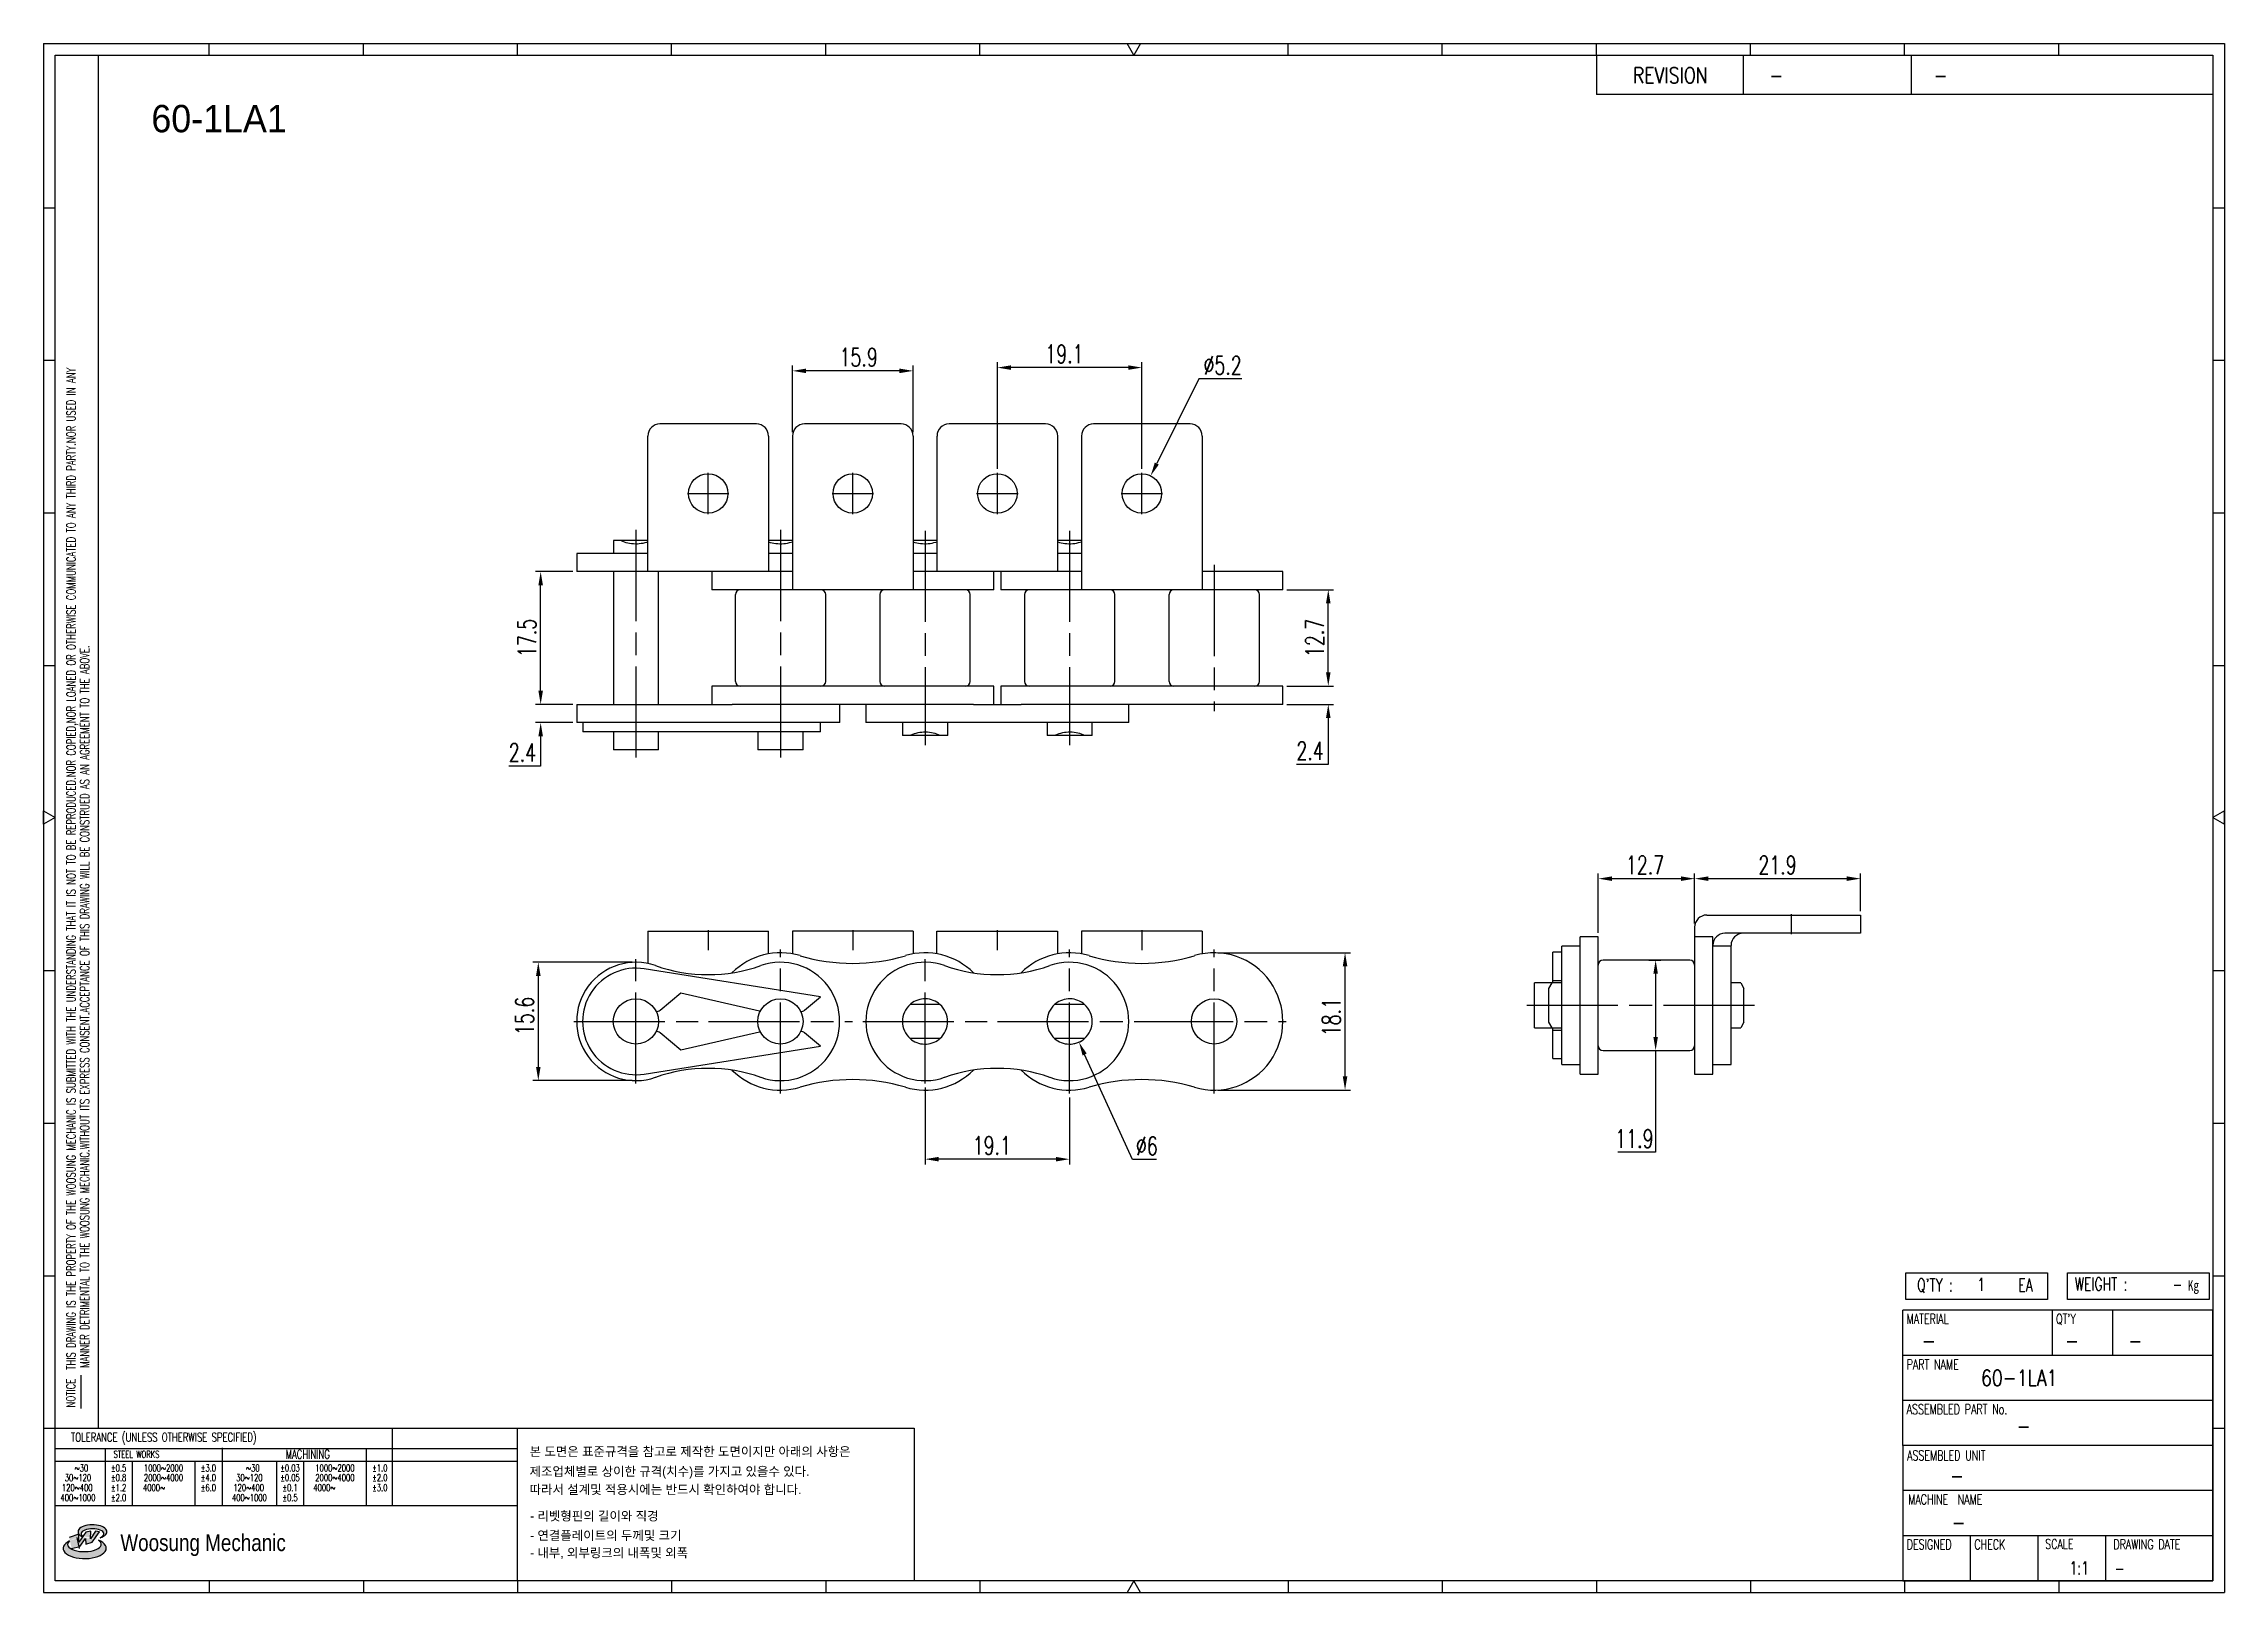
# Model space of a CAD drawing. Header units: millimetres. Extents: x 849 to 1136, y 59 to 263.
import ezdxf
from ezdxf.enums import TextEntityAlignment as Align

# ---------------------------------------------------------------- set-up
doc = ezdxf.new("R2010")
doc.units = ezdxf.units.MM
doc.linetypes.add('AM_ISO08W050', pattern=[18, 12, -1.5, 3, -1.5])
doc.layers.get('Defpoints').update_dxf_attribs({"color": 80})
doc.layers.add('CL1', color=140, linetype='AM_ISO08W050', lineweight=25)
for name, color, linetype in [('S-DIM', 7, 'Continuous'), ('TITLE', 7, 'Continuous'), ('도면레이아웃', 7, 'Continuous')]:
    doc.layers.add(name, color=color, linetype=linetype)
doc.styles.add('HAN', font='ROMANS.shx', dxfattribs={"width": 0.7, "bigfont": 'whgtxt.shx'})
doc.styles.add('HKD_ST2', font='romans.shx', dxfattribs={"width": 0.7, "height": 4, "bigfont": '@extfont2.shx'})
doc.styles.add('HSG', font='SIMPLEX.shx', dxfattribs={"width": 0.7, "bigfont": 'HSG.shx'})
doc.styles.add('MtXpl_', font='Gulim.ttf')
doc.styles.add('SLDTEXTSTYLE4', font='arial.ttf', dxfattribs={"width": 0.8})
doc.dimstyles.new('AP1', dxfattribs={"dimtxt": 2.4, "dimasz": 1.8, "dimexe": 0.7, "dimexo": 0.5, "dimgap": 0.6, "dimtad": 1, "dimtoh": 1, "dimdec": 1, "dimrnd": 0.01, "dimzin": 9, "dimdsep": 46, "dimtxsty": 'HSG', "dimcen": 0, "dimclrd": 251, "dimclre": 251, "dimclrt": 60, "dimazin": 2, "dimtp": 1, "dimtm": 1, "dimtfac": 0.5, "dimtdec": 1, "dimtofl": 0, "dimtmove": 0, "dimatfit": 3, "dimfxl": 0, "dimtvp": 1, "dimtolj": 2, "dimlwd": -1, "dimlwe": -1, "dimarcsym": 0})

# ---------------------------------------------------------------- blocks, each defined once
blk = doc.blocks.new('MAST')
at = {"layer": '도면레이아웃'}
h = blk.add_hatch(color=10, dxfattribs=at)
h.paths.add_polyline_path([(1.544, 35.177), (1.554, 34.966), (1.779, 35.034), (2.054, 35.422), (1.908, 35.446), (1.728, 35.167), (1.741, 35.439), (1.547, 35.405), (1.292, 35.041), (1.295, 35.33), (0.943, 35.208), (1.03, 34.8), (1.336, 34.885)])
edge = h.paths.add_edge_path()
edge.add_ellipse((1.795, 35.421), major_axis=(-0.53, 0), ratio=0.487785, start_angle=122.36065, end_angle=403.39574)
edge.add_line((1.411, 35.244), (1.419, 35.261))
edge.add_ellipse((1.798, 35.344), major_axis=(-0.423, 0), ratio=0.444396, start_angle=131.58977, end_angle=386.19408, ccw=False)
edge = h.paths.add_edge_path()
edge.add_ellipse((1.512, 34.815), major_axis=(-0.793, 0), ratio=0.480113, start_angle=314.67633, end_angle=590.85213)
edge.add_ellipse((1.501, 34.958), major_axis=(-0.62, 0), ratio=0.43311, start_angle=331.7024, end_angle=574.42495, ccw=False)
at = {"color": 140}
for p, q in [((0, 90.118), (80.15, 90.118)), ((0, 90.118), (0, 33.191)), ((80.15, 90.118), (80.15, 33.191)), ((57.068, 89.693), (57.068, 88.246)), ((62.47, 89.693), (62.47, 88.246)), ((68.635, 89.693), (68.635, 88.246)), ((79.725, 88.246), (57.068, 88.246)), ((68.449, 43.961), (68.449, 44.936)), ((68.449, 44.936), (73.654, 44.936)), ((73.654, 44.936), (73.654, 43.961)), ((74.39, 43.961), (74.39, 44.936)), ((74.39, 44.936), (79.595, 44.936)), ((79.595, 44.936), (79.595, 43.961)), ((68.336, 38.59), (68.336, 43.563)), ((79.725, 43.563), (68.336, 43.563)), ((73.654, 43.961), (68.449, 43.961)), ((73.827, 43.563), (73.827, 41.905)), ((79.595, 43.961), (74.39, 43.961)), ((76.037, 43.563), (76.037, 41.905)), ((79.725, 38.59), (79.725, 43.563)), ((79.725, 41.905), (68.336, 41.905)), ((79.725, 40.248), (68.336, 40.248)), ((68.336, 38.59), (68.336, 33.616)), ((79.725, 38.59), (68.336, 38.59)), ((79.725, 33.616), (79.725, 38.59)), ((79.725, 36.932), (68.336, 36.932)), ((79.725, 35.274), (68.336, 35.274)), ((70.822, 33.616), (70.822, 35.274)), ((73.309, 33.616), (73.309, 35.274)), ((75.796, 33.616), (75.796, 35.274)), ((0, 33.191), (80.15, 33.191)), ((68.336, 33.616), (79.725, 33.616))]:
    blk.add_line(p, q, dxfattribs=at)
for p, q in [((6.089, 89.693), (6.089, 90.118)), ((11.753, 89.693), (11.753, 90.118)), ((17.418, 89.693), (17.418, 90.118)), ((23.082, 89.693), (23.082, 90.118)), ((28.746, 89.693), (28.746, 90.118)), ((34.411, 89.693), (34.411, 90.118)), ((45.739, 89.693), (45.739, 90.118)), ((51.404, 89.693), (51.404, 90.118)), ((57.068, 89.693), (57.068, 90.118)), ((62.732, 89.693), (62.732, 90.118)), ((68.397, 89.693), (68.397, 90.118)), ((74.061, 89.693), (74.061, 90.118)), ((0, 84.085), (0.425, 84.085)), ((79.725, 84.085), (80.15, 84.085)), ((0, 78.478), (0.425, 78.478)), ((79.725, 78.478), (80.15, 78.478)), ((0, 72.87), (0.425, 72.87)), ((79.725, 72.87), (80.15, 72.87)), ((0, 67.262), (0.425, 67.262)), ((79.725, 67.262), (80.15, 67.262)), ((0, 56.047), (0.425, 56.047)), ((79.725, 56.047), (80.15, 56.047)), ((0, 50.439), (0.425, 50.439)), ((79.725, 50.439), (80.15, 50.439)), ((0, 44.832), (0.425, 44.832)), ((79.725, 44.832), (80.15, 44.832)), ((1.377, 39.947), (1.377, 41.174)), ((0, 39.224), (0.425, 39.224)), ((79.725, 39.224), (80.15, 39.224)), ((6.089, 33.616), (6.089, 33.191)), ((11.753, 33.616), (11.753, 33.191)), ((17.418, 33.616), (17.418, 33.191)), ((23.082, 33.616), (23.082, 33.191)), ((28.746, 33.616), (28.746, 33.191)), ((34.411, 33.616), (34.411, 33.191)), ((45.739, 33.616), (45.739, 33.191)), ((51.404, 33.616), (51.404, 33.191)), ((57.068, 33.616), (57.068, 33.191)), ((62.732, 33.616), (62.732, 33.191)), ((68.397, 33.616), (68.397, 33.191)), ((74.061, 33.616), (74.061, 33.191))]:
    blk.add_line(p, q)
at = {"color": 2}
for p, q in [((2.017, 39.224), (2.017, 89.693)), ((0.425, 39.224), (17.418, 39.224)), ((0.425, 38.487), (17.418, 38.487)), ((2.257, 38.487), (2.257, 36.382)), ((6.557, 38.5), (6.557, 36.382)), ((11.857, 38.487), (11.857, 36.382)), ((12.816, 39.224), (12.816, 36.382)), ((17.418, 33.616), (17.418, 39.224)), ((0.425, 38.012), (17.418, 38.012)), ((3.257, 38.012), (3.257, 36.382)), ((5.557, 38.012), (5.557, 36.382)), ((8.557, 38.012), (8.557, 36.382)), ((9.557, 38.026), (9.557, 36.382)), ((0.425, 36.382), (17.418, 36.382))]:
    blk.add_line(p, q, dxfattribs=at)
for points in [[(40.075, 89.693), (39.83, 90.118), (40.32, 90.118)], [(0.425, 61.679), (0, 61.433), (0, 61.924)], [(79.725, 61.679), (80.15, 61.433), (80.15, 61.924)], [(40.075, 33.616), (39.83, 33.191), (40.32, 33.191)]]:
    blk.add_lwpolyline(points, close=True)
at = {"color": 140}
blk.add_lwpolyline([(0.425, 89.693), (79.725, 89.693), (79.725, 33.616), (0.425, 33.616)], close=True, dxfattribs=at)
at = {"layer": '도면레이아웃'}
for p, q in [((1.295, 35.33), (0.943, 35.208)), ((1.547, 35.405), (1.292, 35.041)), ((1.292, 35.041), (1.295, 35.33)), ((1.741, 35.439), (1.547, 35.405)), ((1.908, 35.446), (1.728, 35.167)), ((1.728, 35.167), (1.741, 35.439)), ((1.779, 35.034), (2.054, 35.422)), ((2.054, 35.422), (1.908, 35.446)), ((1.03, 34.8), (1.336, 34.885)), ((1.224, 35.208), (1.311, 34.8)), ((1.224, 35.208), (1.224, 35.208)), ((1.336, 34.885), (1.544, 35.177)), ((1.419, 35.261), (1.411, 35.244)), ((1.544, 35.177), (1.554, 34.966)), ((1.554, 34.966), (1.779, 35.034))]:
    blk.add_line(p, q, dxfattribs=at)
for centre, major_axis, ratio, start_param, end_param in [((1.795, 35.421), (-0.53, 0), 0.487785, 2.135596, 7.040584), ((1.798, 35.344), (-0.423, 0), 0.444396, 2.296675, 6.740358), ((1.512, 34.815), (-0.793, 0), 0.480113, 5.492138, 10.312315), ((1.501, 34.958), (-0.62, 0), 0.43311, 5.789299, 10.025607)]:
    blk.add_ellipse(centre, major_axis=major_axis, ratio=ratio, start_param=start_param, end_param=end_param, dxfattribs=at)
for s, height, style, width, p in [('REVISION', 0.5806, 'HAN', 0.8, (58.415, 88.664)), ('-', 0.581, 'HAN', 0.8, (63.426, 88.664)), ('-', 0.581, 'HAN', 0.8, (69.468, 88.664)), ("Q'TY : ", 0.4746, 'HKD_ST2', 0.7, (68.857, 44.253)), ('1', 0.475, 'HKD_ST2', 0.7, (71.071, 44.275)), ('EA', 0.4746, 'HKD_ST2', 0.7, (72.578, 44.253)), ('WEIGHT : ', 0.4746, 'HKD_ST2', 0.7, (74.65, 44.286)), ('-', 0.581, 'HAN', 0.8, (69.029, 42.157)), ('-', 0.581, 'HAN', 0.8, (74.289, 42.157)), ('-', 0.581, 'HAN', 0.8, (76.623, 42.157)), ('-', 0.581, 'HAN', 0.8, (72.515, 39.013)), ('-', 0.581, 'HAN', 0.8, (70.067, 37.189)), ('-', 0.581, 'HAN', 0.8, (70.126, 35.48)), ('1:1', 0.4746, 'HKD_ST2', 0.7, (74.458, 33.848)), ('-', 0.475, 'HKD_ST2', 0.7, (76.112, 33.837))]:
    blk.add_text(s, height=height, dxfattribs=dict(style=style, width=width)).set_placement(p)
at = {"color": 6, "style": 'HKD_ST2', "width": 0.7}
for s, p in [(' THIS DRAWING IS THE PROPERTY OF THE WOOSUNG MECHANIC IS SUBMITTED WITH THE UNDERSTANDING THAT IT IS NOT TO BE REPRODUCED.NOR COPIED,NOR LOANED OR OTHERWISE COMMUNICATED TO ANY THIRD PARTY.NOR USED IN ANY', (1.173, 41.217)), ('MANNER DETRIMENTAL TO THE WOOSUNG MECHANIC.WITHOUT ITS EXPRESS CONSENT.ACCEPTANCE OF THIS DRAWING WILL BE CONSTRUED AS AN AGREEMENT TO THE ABOVE.', (1.672, 41.447))]:
    blk.add_text(s, height=0.326266, rotation=90, dxfattribs=at).set_placement(p)
at = {"style": 'HKD_ST2', "width": 0.7}
blk.add_text('-', height=0.475, dxfattribs=at).set_placement((78.613, 44.286), align=Align.RIGHT)
at = {"color": 254, "style": 'HKD_ST2', "width": 0.7}
for s, height, p in [('MATERIAL', 0.3651, (68.474, 43.425)), ("QT'Y", 0.3651, (73.965, 43.425)), ('PART NAME', 0.3651, (68.474, 41.756)), ('ASSEMBLED PART No.', 0.36511, (68.474, 40.109)), ('ASSEMBLED UNIT', 0.36511, (68.49, 38.408)), ('MACHINE  NAME', 0.36511, (68.532, 36.794)), ('DESIGNED', 0.3651, (68.474, 35.136)), ('CHECK', 0.3651, (70.961, 35.136)), ('SCALE', 0.3651, (73.566, 35.153)), ('DRAWING DATE', 0.36511, (76.071, 35.141))]:
    blk.add_text(s, height=height, dxfattribs=at).set_placement(p, align=Align.TOP_LEFT)
at = {"style": 'HKD_ST2', "width": 0.7}
blk.add_text('NOTICE', height=0.3263, rotation=90, dxfattribs=at).set_placement((1.163, 39.988))
blk.add_text('TOLERANCE (UNLESS OTHERWISE SPECIFIED)', height=0.32627, dxfattribs=at).set_placement((4.417, 38.896), align=Align.MIDDLE_CENTER)
at = {"color": 4, "style": 'HKD_ST2', "width": 0.7}
for s, height, p in [('%%12630', 0.261, (1.389, 37.762)), ('1000%%1262000', 0.26101, (4.407, 37.762)), ('%%12630', 0.261, (7.689, 37.762)), ('1000%%1262000', 0.26101, (10.707, 37.762)), ('120%%126400', 0.26101, (1.237, 37.045)), ('30%%126120', 0.261, (1.263, 37.411)), ('4000%%126', 0.261, (4.061, 37.045)), ('2000%%1264000', 0.26101, (4.407, 37.411)), ('120%%126400', 0.26101, (7.537, 37.045)), ('30%%126120', 0.261, (7.563, 37.411)), ('4000%%126', 0.261, (10.321, 37.045)), ('2000%%1264000', 0.26101, (10.707, 37.411)), ('400%%1261000', 0.26101, (1.263, 36.67)), ('400%%1261000', 0.26101, (7.563, 36.67))]:
    blk.add_text(s, height=height, dxfattribs=at).set_placement(p, align=Align.MIDDLE_CENTER)
for s, height, p in [('%%P0.5', 0.261, (2.757, 37.762)), ('STEEL WORKS', 0.26101, (3.416, 38.268)), ('%%P3.0', 0.261, (6.057, 37.762)), ('%%P0.03', 0.261, (9.057, 37.762)), ('MACHINING', 0.3263, (9.707, 38.27)), ('%%P1.0', 0.261, (12.357, 37.762)), ('%%P0.8', 0.261, (2.757, 37.411)), ('%%P1.2', 0.261, (2.757, 37.045)), ('%%P4.0', 0.261, (6.057, 37.411)), ('%%P6.0', 0.261, (6.057, 37.045)), ('%%P0.05', 0.261, (9.057, 37.411)), ('%%P0.1', 0.261, (9.057, 37.045)), ('%%P2.0', 0.261, (12.357, 37.411)), ('%%P3.0', 0.261, (12.357, 37.045)), ('%%P2.0', 0.261, (2.757, 36.67)), ('%%P0.5', 0.261, (9.057, 36.67))]:
    blk.add_text(s, height=height, dxfattribs=at).set_placement(p, align=Align.MIDDLE)
at = {"color": 1, "style": 'SLDTEXTSTYLE4', "width": 0.8}
blk.add_text('Woosung Mechanic', height=0.61957, dxfattribs=at).set_placement((2.822, 34.711))
at = {"layer": 'TITLE', "width": 0.8}
blk.add_text('Kg', height=0.3789, dxfattribs=at).set_placement((78.807, 44.286))
blk = doc.blocks.new('*D2')
at = {"layer": 'Defpoints', "color": 0, "transparency": 16777216}
for p in [(1012.06, 178.19), (1018.04, 178.19), (1012.06, 175.79)]:
    blk.add_point(p, dxfattribs=at)
at = {"layer": 'S-DIM', "color": 251, "linetype": 'ByBlock', "transparency": 16777216}
for p, q in [((1018.04, 179.99), (1018.04, 181.79)), ((1012.56, 178.19), (1018.74, 178.19)), ((1012.56, 175.79), (1018.74, 175.79)), ((1018.04, 173.99), (1018.04, 167.87)), ((1018.04, 167.87), (1013.84, 167.87))]:
    blk.add_line(p, q, dxfattribs=at)
at = {"layer": 'S-DIM', "color": 251, "transparency": 16777216}
for points in [[(1017.74, 179.99), (1018.34, 179.99), (1018.04, 178.19)], [(1017.74, 173.99), (1018.34, 173.99), (1018.04, 175.79)]]:
    blk.add_solid(points, dxfattribs=at)
at = {"layer": 'S-DIM', "color": 60, "transparency": 16777216, "insert": (1015.64, 169.67), "char_height": 2.4, "attachment_point": 5, "style": 'HSG'}
blk.add_mtext('\\A2;2.4', dxfattribs=at)
blk = doc.blocks.new('*D3')
at = {"layer": 'Defpoints', "color": 0, "transparency": 16777216}
for p in [(1012.06, 190.89), (1018.04, 190.89), (1012.06, 178.19)]:
    blk.add_point(p, dxfattribs=at)
at = {"layer": 'S-DIM', "color": 251, "linetype": 'ByBlock', "transparency": 16777216}
for p, q in [((1012.56, 190.89), (1018.74, 190.89)), ((1018.04, 179.99), (1018.04, 189.09)), ((1012.56, 178.19), (1018.74, 178.19))]:
    blk.add_line(p, q, dxfattribs=at)
at = {"layer": 'S-DIM', "color": 251, "transparency": 16777216}
for points in [[(1017.74, 189.09), (1018.34, 189.09), (1018.04, 190.89)], [(1017.74, 179.99), (1018.34, 179.99), (1018.04, 178.19)]]:
    blk.add_solid(points, dxfattribs=at)
at = {"layer": 'S-DIM', "color": 60, "transparency": 16777216, "insert": (1016.24, 184.54), "char_height": 2.4, "attachment_point": 5, "rotation": 90, "style": 'HSG'}
blk.add_mtext('\\A2;12.7', dxfattribs=at)
blk = doc.blocks.new('*D4')
at = {"layer": 'Defpoints', "color": 0, "transparency": 16777216}
for p in [(974.43, 220.17), (974.43, 206.32), (993.48, 206.32)]:
    blk.add_point(p, dxfattribs=at)
at = {"layer": 'S-DIM', "color": 251, "linetype": 'ByBlock', "transparency": 16777216}
for p, q in [((974.43, 206.82), (974.43, 220.87)), ((991.68, 220.17), (976.23, 220.17)), ((993.48, 206.82), (993.48, 220.87))]:
    blk.add_line(p, q, dxfattribs=at)
at = {"layer": 'S-DIM', "color": 251, "transparency": 16777216}
for points in [[(976.23, 220.47), (976.23, 219.87), (974.43, 220.17)], [(991.68, 220.47), (991.68, 219.87), (993.48, 220.17)]]:
    blk.add_solid(points, dxfattribs=at)
at = {"layer": 'S-DIM', "color": 60, "transparency": 16777216, "insert": (983.27, 221.97), "char_height": 2.4, "attachment_point": 5, "style": 'HSG'}
blk.add_mtext('\\A2;19.1', dxfattribs=at)
blk = doc.blocks.new('*D5')
at = {"layer": 'Defpoints', "color": 0, "transparency": 16777216}
for p in [(947.43, 219.74), (947.43, 211.15), (963.33, 211.15)]:
    blk.add_point(p, dxfattribs=at)
at = {"layer": 'S-DIM', "color": 251, "linetype": 'ByBlock', "transparency": 16777216}
for p, q in [((947.43, 211.65), (947.43, 220.44)), ((961.53, 219.74), (949.23, 219.74)), ((963.33, 211.65), (963.33, 220.44))]:
    blk.add_line(p, q, dxfattribs=at)
at = {"layer": 'S-DIM', "color": 251, "transparency": 16777216}
for points in [[(949.23, 220.04), (949.23, 219.44), (947.43, 219.74)], [(961.53, 220.04), (961.53, 219.44), (963.33, 219.74)]]:
    blk.add_solid(points, dxfattribs=at)
at = {"layer": 'S-DIM', "color": 60, "transparency": 16777216, "insert": (956.15, 221.54), "char_height": 2.4, "attachment_point": 5, "style": 'HSG'}
blk.add_mtext('\\A2;15.9', dxfattribs=at)
blk = doc.blocks.new('*D6')
at = {"layer": 'Defpoints', "color": 0, "transparency": 16777216}
for p in [(914.25, 175.79), (919.01, 175.79), (919.01, 173.39)]:
    blk.add_point(p, dxfattribs=at)
at = {"layer": 'S-DIM', "color": 251, "linetype": 'ByBlock', "transparency": 16777216}
for p, q in [((914.25, 177.59), (914.25, 179.39)), ((918.51, 175.79), (913.55, 175.79)), ((918.51, 173.39), (913.55, 173.39)), ((914.25, 171.59), (914.25, 167.65)), ((914.25, 167.65), (910.05, 167.65))]:
    blk.add_line(p, q, dxfattribs=at)
at = {"layer": 'S-DIM', "color": 251, "transparency": 16777216}
for points in [[(913.95, 177.59), (914.55, 177.59), (914.25, 175.79)], [(913.95, 171.59), (914.55, 171.59), (914.25, 173.39)]]:
    blk.add_solid(points, dxfattribs=at)
at = {"layer": 'S-DIM', "color": 60, "transparency": 16777216, "insert": (911.85, 169.45), "char_height": 2.4, "attachment_point": 5, "style": 'HSG'}
blk.add_mtext('\\A2;2.4', dxfattribs=at)
blk = doc.blocks.new('*D7')
at = {"layer": 'Defpoints', "color": 0, "transparency": 16777216}
for p in [(914.25, 193.29), (919.01, 193.29), (919.01, 175.79)]:
    blk.add_point(p, dxfattribs=at)
at = {"layer": 'S-DIM', "color": 251, "linetype": 'ByBlock', "transparency": 16777216}
for p, q in [((918.51, 193.29), (913.55, 193.29)), ((914.25, 177.59), (914.25, 191.49)), ((918.51, 175.79), (913.55, 175.79))]:
    blk.add_line(p, q, dxfattribs=at)
at = {"layer": 'S-DIM', "color": 251, "transparency": 16777216}
for points in [[(913.95, 191.49), (914.55, 191.49), (914.25, 193.29)], [(913.95, 177.59), (914.55, 177.59), (914.25, 175.79)]]:
    blk.add_solid(points, dxfattribs=at)
at = {"layer": 'S-DIM', "color": 60, "transparency": 16777216, "insert": (912.45, 184.54), "char_height": 2.4, "attachment_point": 5, "rotation": 90, "style": 'HSG'}
blk.add_mtext('\\A2;17.5', dxfattribs=at)
blk = doc.blocks.new('*D8')
at = {"layer": 'Defpoints', "color": 0, "transparency": 16777216}
for p in [(1003, 143.05), (1020.25, 143.05), (1003, 124.95)]:
    blk.add_point(p, dxfattribs=at)
at = {"layer": 'S-DIM', "color": 251, "linetype": 'ByBlock', "transparency": 16777216}
for p, q in [((1003.5, 143.05), (1020.95, 143.05)), ((1020.25, 126.75), (1020.25, 141.25)), ((1003.5, 124.95), (1020.95, 124.95))]:
    blk.add_line(p, q, dxfattribs=at)
at = {"layer": 'S-DIM', "color": 251, "transparency": 16777216}
for points in [[(1019.95, 141.25), (1020.55, 141.25), (1020.25, 143.05)], [(1019.95, 126.75), (1020.55, 126.75), (1020.25, 124.95)]]:
    blk.add_solid(points, dxfattribs=at)
at = {"layer": 'S-DIM', "color": 60, "transparency": 16777216, "insert": (1018.45, 134.57), "char_height": 2.4, "attachment_point": 5, "rotation": 90, "style": 'HSG'}
blk.add_mtext('\\A2;18.1', dxfattribs=at)
blk = doc.blocks.new('*D9')
at = {"layer": 'Defpoints', "color": 0, "transparency": 16777216}
for p in [(964.9, 125.81), (983.95, 124.49), (964.9, 115.85)]:
    blk.add_point(p, dxfattribs=at)
at = {"layer": 'S-DIM', "color": 251, "linetype": 'ByBlock', "transparency": 16777216}
for p, q in [((964.9, 125.31), (964.9, 115.15)), ((983.95, 123.99), (983.95, 115.15)), ((982.15, 115.85), (966.7, 115.85))]:
    blk.add_line(p, q, dxfattribs=at)
at = {"layer": 'S-DIM', "color": 251, "transparency": 16777216}
for points in [[(966.7, 116.15), (966.7, 115.55), (964.9, 115.85)], [(982.15, 116.15), (982.15, 115.55), (983.95, 115.85)]]:
    blk.add_solid(points, dxfattribs=at)
at = {"layer": 'S-DIM', "color": 60, "transparency": 16777216, "insert": (973.7, 117.65), "char_height": 2.4, "attachment_point": 5, "style": 'HSG'}
blk.add_mtext('\\A2;19.1', dxfattribs=at)
blk = doc.blocks.new('*D10')
at = {"layer": 'Defpoints', "color": 0, "transparency": 16777216}
for p in [(982.71, 136.71), (985.19, 131.28)]:
    blk.add_point(p, dxfattribs=at)
at = {"layer": 'S-DIM', "color": 251, "linetype": 'ByBlock', "transparency": 16777216}
for p, q in [((992.25, 115.79), (985.93, 129.65)), ((995.41, 115.79), (992.25, 115.79))]:
    blk.add_line(p, q, dxfattribs=at)
blk.add_arc((983.95, 134), 2.98, 281.0489, 301.7962, dxfattribs=at)
at = {"layer": 'S-DIM', "color": 251, "transparency": 16777216}
blk.add_solid([(986.2, 129.77), (985.66, 129.52), (985.19, 131.28)], dxfattribs=at)
at = {"layer": 'S-DIM', "color": 60, "transparency": 16777216, "insert": (994.13, 117.59), "char_height": 2.4, "attachment_point": 5, "style": 'HSG'}
blk.add_mtext('\\A2;∅6', dxfattribs=at)
blk = doc.blocks.new('*D11')
at = {"layer": 'Defpoints', "color": 0, "transparency": 16777216}
for p in [(926.8, 141.8), (913.94, 126.2), (926.8, 126.2)]:
    blk.add_point(p, dxfattribs=at)
at = {"layer": 'S-DIM', "color": 251, "linetype": 'ByBlock', "transparency": 16777216}
for p, q in [((926.3, 141.8), (913.24, 141.8)), ((913.94, 140), (913.94, 128)), ((926.3, 126.2), (913.24, 126.2))]:
    blk.add_line(p, q, dxfattribs=at)
at = {"layer": 'S-DIM', "color": 251, "transparency": 16777216}
for points in [[(913.64, 140), (914.24, 140), (913.94, 141.8)], [(913.64, 128), (914.24, 128), (913.94, 126.2)]]:
    blk.add_solid(points, dxfattribs=at)
at = {"layer": 'S-DIM', "color": 60, "transparency": 16777216, "insert": (912.14, 134.73), "char_height": 2.4, "attachment_point": 5, "rotation": 90, "style": 'HSG'}
blk.add_mtext('\\A2;15.6', dxfattribs=at)
blk = doc.blocks.new('*D12')
at = {"layer": 'Defpoints', "color": 0, "transparency": 16777216}
for p in [(994.64, 205.92), (992.32, 201.26)]:
    blk.add_point(p, dxfattribs=at)
at = {"layer": 'S-DIM', "color": 251, "linetype": 'ByBlock', "transparency": 16777216}
for p, q in [((1000.99, 218.67), (995.44, 207.53)), ((1006.63, 218.67), (1000.99, 218.67))]:
    blk.add_line(p, q, dxfattribs=at)
at = {"layer": 'S-DIM', "color": 251, "transparency": 16777216}
blk.add_solid([(995.18, 207.66), (995.71, 207.39), (994.64, 205.92)], dxfattribs=at)
at = {"layer": 'S-DIM', "color": 60, "transparency": 16777216, "insert": (1004.11, 220.47), "char_height": 2.4, "attachment_point": 5, "style": 'HSG'}
blk.add_mtext('\\A2;∅5.2', dxfattribs=at)
blk = doc.blocks.new('*D13')
at = {"layer": 'Defpoints', "color": 0, "transparency": 16777216}
for p in [(1066.32, 152.82), (1053.62, 145.17), (1066.32, 146.43)]:
    blk.add_point(p, dxfattribs=at)
at = {"layer": 'S-DIM', "color": 251, "linetype": 'ByBlock', "transparency": 16777216}
for p, q in [((1053.62, 145.67), (1053.62, 153.52)), ((1055.42, 152.82), (1064.52, 152.82)), ((1066.32, 146.93), (1066.32, 153.52))]:
    blk.add_line(p, q, dxfattribs=at)
at = {"layer": 'S-DIM', "color": 251, "transparency": 16777216}
for points in [[(1055.42, 153.12), (1055.42, 152.52), (1053.62, 152.82)], [(1064.52, 153.12), (1064.52, 152.52), (1066.32, 152.82)]]:
    blk.add_solid(points, dxfattribs=at)
at = {"layer": 'S-DIM', "color": 60, "transparency": 16777216, "insert": (1059.78, 154.62), "char_height": 2.4, "attachment_point": 5, "style": 'HSG'}
blk.add_mtext('\\A2;12.7', dxfattribs=at)
blk = doc.blocks.new('*D14')
at = {"layer": 'Defpoints', "color": 0, "transparency": 16777216}
for p in [(1088.17, 152.82), (1088.17, 148.02), (1066.32, 146.43)]:
    blk.add_point(p, dxfattribs=at)
at = {"layer": 'S-DIM', "color": 251, "linetype": 'ByBlock', "transparency": 16777216}
for p, q in [((1066.32, 146.93), (1066.32, 153.52)), ((1068.12, 152.82), (1086.37, 152.82)), ((1088.17, 148.52), (1088.17, 153.52))]:
    blk.add_line(p, q, dxfattribs=at)
at = {"layer": 'S-DIM', "color": 251, "transparency": 16777216}
for points in [[(1068.12, 153.12), (1068.12, 152.52), (1066.32, 152.82)], [(1086.37, 153.12), (1086.37, 152.52), (1088.17, 152.82)]]:
    blk.add_solid(points, dxfattribs=at)
at = {"layer": 'S-DIM', "color": 60, "transparency": 16777216, "insert": (1077.24, 154.62), "char_height": 2.4, "attachment_point": 5, "style": 'HSG'}
blk.add_mtext('\\A2;21.9', dxfattribs=at)
blk = doc.blocks.new('*D15')
at = {"layer": 'Defpoints', "color": 0, "transparency": 16777216}
for p in [(1059.78, 142.08), (1059.78, 130.17), (1061.18, 130.17)]:
    blk.add_point(p, dxfattribs=at)
at = {"layer": 'S-DIM', "color": 251, "linetype": 'ByBlock', "transparency": 16777216}
for p, q in [((1060.28, 142.08), (1061.88, 142.08)), ((1061.18, 140.28), (1061.18, 131.97)), ((1060.28, 130.17), (1061.88, 130.17)), ((1061.18, 130.17), (1061.18, 116.76)), ((1061.18, 116.76), (1056.18, 116.76))]:
    blk.add_line(p, q, dxfattribs=at)
at = {"layer": 'S-DIM', "color": 251, "transparency": 16777216}
for points in [[(1060.88, 140.28), (1061.48, 140.28), (1061.18, 142.08)], [(1060.88, 131.97), (1061.48, 131.97), (1061.18, 130.17)]]:
    blk.add_solid(points, dxfattribs=at)
at = {"layer": 'S-DIM', "color": 60, "transparency": 16777216, "insert": (1058.38, 118.56), "char_height": 2.4, "attachment_point": 5, "style": 'HSG'}
blk.add_mtext('\\A2;11.9', dxfattribs=at)

msp = doc.modelspace()

# ---------------------------------------------------------------- linework, layer by layer
for p, q in [((942.69, 212.74), (929.97, 212.74)), ((961.74, 212.74), (949.02, 212.74)), ((980.79, 212.74), (968.07, 212.74)), ((999.84, 212.74), (987.12, 212.74)), ((928.38, 193.29), (928.38, 211.15)), ((944.28, 211.15), (944.28, 193.29)), ((947.43, 211.15), (947.43, 190.89)), ((963.33, 211.15), (963.33, 190.89)), ((966.48, 193.29), (966.48, 211.15)), ((982.38, 193.29), (982.38, 211.15)), ((985.53, 211.15), (985.53, 190.89)), ((1001.43, 211.15), (1001.43, 190.89)), ((928.38, 195.69), (919.01, 195.69)), ((919.01, 195.69), (919.01, 193.29)), ((928.38, 197.39), (923.83, 197.39)), ((923.83, 197.39), (923.83, 195.69)), ((924.84, 197.39), (925.04, 197.29)), ((925.04, 197.29), (925.25, 197.21)), ((925.25, 197.21), (925.48, 197.14)), ((925.48, 197.14), (925.72, 197.08)), ((925.72, 197.08), (925.96, 197.03)), ((925.96, 197.03), (926.22, 196.99)), ((926.22, 196.99), (926.47, 196.97)), ((926.47, 196.97), (926.73, 196.96)), ((926.73, 196.96), (926.99, 196.96)), ((926.99, 196.96), (927.25, 196.98)), ((927.25, 196.98), (927.51, 197.01)), ((927.51, 197.01), (927.76, 197.05)), ((927.76, 197.05), (928, 197.1)), ((928, 197.1), (928.23, 197.17)), ((928.23, 197.17), (928.38, 197.22)), ((947.43, 197.39), (944.28, 197.39)), ((944.28, 197.22), (944.51, 197.14)), ((947.43, 195.69), (944.28, 195.69)), ((944.51, 197.14), (944.75, 197.08)), ((944.75, 197.08), (944.99, 197.03)), ((944.99, 197.03), (945.24, 196.99)), ((945.24, 196.99), (945.5, 196.97)), ((945.5, 196.97), (945.76, 196.96)), ((945.76, 196.96), (946.02, 196.96)), ((946.02, 196.96), (946.28, 196.97)), ((946.28, 196.97), (946.53, 197)), ((946.53, 197), (946.78, 197.04)), ((946.78, 197.04), (947.03, 197.1)), ((947.03, 197.1), (947.26, 197.16)), ((947.26, 197.16), (947.43, 197.22)), ((966.48, 197.39), (963.33, 197.39)), ((963.33, 197.22), (963.56, 197.14)), ((966.48, 195.69), (963.33, 195.69)), ((963.56, 197.14), (963.8, 197.08)), ((963.8, 197.08), (964.04, 197.03)), ((964.04, 197.03), (964.29, 196.99)), ((964.29, 196.99), (964.55, 196.97)), ((964.55, 196.97), (964.81, 196.96)), ((964.81, 196.96), (965.07, 196.96)), ((965.07, 196.96), (965.33, 196.97)), ((965.33, 196.97), (965.58, 197)), ((965.58, 197), (965.83, 197.04)), ((965.83, 197.04), (966.08, 197.1)), ((966.08, 197.1), (966.31, 197.16)), ((966.31, 197.16), (966.48, 197.22)), ((985.53, 197.39), (982.38, 197.39)), ((982.38, 197.22), (982.61, 197.14)), ((985.53, 195.69), (982.38, 195.69)), ((982.61, 197.14), (982.85, 197.08)), ((982.85, 197.08), (983.09, 197.03)), ((983.09, 197.03), (983.34, 196.99)), ((983.34, 196.99), (983.6, 196.97)), ((983.6, 196.97), (983.86, 196.96)), ((983.86, 196.96), (984.12, 196.96)), ((984.12, 196.96), (984.38, 196.97)), ((984.38, 196.97), (984.63, 197)), ((984.63, 197), (984.88, 197.04)), ((984.88, 197.04), (985.13, 197.1)), ((985.13, 197.1), (985.36, 197.16)), ((985.36, 197.16), (985.53, 197.22)), ((944.28, 193.29), (919.01, 193.29)), ((923.83, 193.29), (923.83, 175.79)), ((929.79, 175.79), (929.79, 193.29)), ((936.81, 193.29), (936.81, 190.89)), ((947.43, 193.29), (944.28, 193.29)), ((966.48, 193.29), (963.33, 193.29)), ((982.38, 193.29), (966.48, 193.29)), ((973.96, 190.89), (973.96, 193.29)), ((974.91, 193.29), (974.91, 190.89)), ((985.53, 193.29), (982.38, 193.29)), ((1012.06, 193.29), (1001.43, 193.29)), ((1012.06, 190.89), (1012.06, 193.29)), ((973.96, 190.89), (936.81, 190.89)), ((939.9, 190.25), (939.9, 178.82)), ((951.81, 178.82), (951.81, 190.25)), ((958.95, 190.25), (958.95, 178.82)), ((970.86, 178.82), (970.86, 190.25)), ((1012.06, 190.89), (974.91, 190.89)), ((978, 190.25), (978, 178.82)), ((989.91, 178.82), (989.91, 190.25)), ((997.05, 190.25), (997.05, 178.82)), ((1008.96, 178.82), (1008.96, 190.25)), ((936.81, 178.19), (936.81, 175.79)), ((973.96, 178.19), (936.81, 178.19)), ((973.96, 175.79), (973.96, 178.19)), ((974.91, 178.19), (974.91, 175.79)), ((1012.06, 178.19), (974.91, 178.19)), ((1012.06, 175.79), (1012.06, 178.19)), ((919.01, 175.79), (939.47, 175.79)), ((919.01, 175.79), (919.01, 173.39)), ((971.29, 175.79), (939.47, 175.79)), ((953.66, 173.39), (953.66, 175.79)), ((957.11, 175.79), (957.11, 173.39)), ((971.29, 175.79), (977.57, 175.79)), ((1012.06, 175.79), (977.57, 175.79)), ((991.76, 173.39), (991.76, 175.79)), ((953.66, 173.39), (919.01, 173.39)), ((919.79, 173.39), (919.79, 172.19)), ((951.13, 172.19), (951.13, 173.39)), ((991.76, 173.39), (957.11, 173.39)), ((961.93, 173.39), (961.93, 171.69)), ((967.89, 171.69), (967.89, 173.39)), ((980.98, 173.39), (980.98, 171.69)), ((986.94, 171.69), (986.94, 173.39)), ((951.13, 172.19), (919.79, 172.19)), ((923.83, 172.19), (923.83, 169.79)), ((929.79, 169.79), (923.83, 169.79)), ((929.79, 169.79), (929.79, 172.19)), ((942.88, 172.19), (942.88, 169.79)), ((948.84, 169.79), (942.88, 169.79)), ((948.84, 169.79), (948.84, 172.19)), ((967.89, 171.69), (961.93, 171.69)), ((963.05, 171.74), (962.94, 171.69)), ((963.26, 171.83), (963.05, 171.74)), ((963.48, 171.91), (963.26, 171.83)), ((963.71, 171.97), (963.48, 171.91)), ((963.96, 172.03), (963.71, 171.97)), ((964.21, 172.07), (963.96, 172.03)), ((964.46, 172.1), (964.21, 172.07)), ((964.72, 172.11), (964.46, 172.1)), ((964.98, 172.12), (964.72, 172.11)), ((965.24, 172.11), (964.98, 172.12)), ((965.5, 172.08), (965.24, 172.11)), ((965.75, 172.05), (965.5, 172.08)), ((965.99, 172), (965.75, 172.05)), ((966.23, 171.94), (965.99, 172)), ((966.46, 171.87), (966.23, 171.94)), ((966.68, 171.78), (966.46, 171.87)), ((966.88, 171.69), (966.68, 171.78)), ((986.94, 171.69), (980.98, 171.69)), ((982.1, 171.74), (981.99, 171.69)), ((982.31, 171.83), (982.1, 171.74)), ((982.53, 171.91), (982.31, 171.83)), ((982.76, 171.97), (982.53, 171.91)), ((983.01, 172.03), (982.76, 171.97)), ((983.26, 172.07), (983.01, 172.03)), ((983.51, 172.1), (983.26, 172.07)), ((983.77, 172.11), (983.51, 172.1)), ((984.03, 172.12), (983.77, 172.11)), ((984.29, 172.11), (984.03, 172.12)), ((984.55, 172.08), (984.29, 172.11)), ((984.8, 172.05), (984.55, 172.08)), ((985.04, 172), (984.8, 172.05)), ((985.28, 171.94), (985.04, 172)), ((985.51, 171.87), (985.28, 171.94)), ((985.73, 171.78), (985.51, 171.87)), ((985.93, 171.69), (985.73, 171.78)), ((1067.91, 148.02), (1088.17, 148.02)), ((1088.17, 148.02), (1088.17, 145.62)), ((928.37, 145.9), (928.37, 141.63)), ((928.37, 145.9), (944.27, 145.9)), ((944.27, 142.91), (944.27, 145.9)), ((947.42, 145.9), (947.42, 142.91)), ((963.32, 145.9), (947.42, 145.9)), ((963.32, 145.9), (963.32, 142.91)), ((966.47, 145.9), (982.37, 145.9)), ((966.47, 142.91), (966.47, 145.9)), ((982.37, 145.9), (982.37, 142.91)), ((985.52, 145.9), (985.52, 142.91)), ((1001.42, 145.9), (985.52, 145.9)), ((1001.42, 145.9), (1001.42, 142.91)), ((1051.22, 143.92), (1048.82, 143.92)), ((1048.82, 128.32), (1048.82, 143.92)), ((1053.62, 145.17), (1051.22, 145.17)), ((1051.22, 127.07), (1051.22, 145.17)), ((1053.62, 127.07), (1053.62, 145.17)), ((1066.32, 146.43), (1066.32, 127.07)), ((1068.72, 145.17), (1066.32, 145.17)), ((1068.72, 127.07), (1068.72, 145.17)), ((1071.12, 143.92), (1068.72, 143.92)), ((1088.17, 145.62), (1070.31, 145.62)), ((1071.12, 128.32), (1071.12, 144.03)), ((951.12, 137.25), (927.9, 140.93)), ((1048.82, 143.14), (1047.62, 143.14)), ((1047.62, 139.1), (1047.62, 143.14)), ((1065.68, 142.08), (1054.25, 142.08)), ((1045.22, 133.14), (1045.22, 139.1)), ((1047.55, 139.1), (1045.22, 139.1)), ((1047.12, 138.36), (1047.55, 139.1)), ((1047.12, 133.89), (1047.12, 138.36)), ((1048.82, 139.1), (1047.55, 139.1)), ((1047.62, 139.38), (1048.82, 139.38)), ((1072.39, 139.1), (1071.12, 139.1)), ((1072.39, 139.1), (1072.82, 138.36)), ((1072.82, 133.89), (1072.82, 138.36)), ((929.98, 135.49), (932.71, 137.78)), ((932.71, 137.78), (943.07, 135.42)), ((949.03, 135.49), (951.12, 137.25)), ((963.04, 136.32), (962.93, 136.23)), ((966.87, 136.23), (962.93, 136.23)), ((963.25, 136.48), (963.04, 136.32)), ((963.47, 136.61), (963.25, 136.48)), ((963.71, 136.73), (963.47, 136.61)), ((963.95, 136.82), (963.71, 136.73)), ((964.2, 136.89), (963.95, 136.82)), ((964.45, 136.94), (964.2, 136.89)), ((964.71, 136.97), (964.45, 136.94)), ((964.97, 136.97), (964.71, 136.97)), ((965.23, 136.96), (964.97, 136.97)), ((965.49, 136.92), (965.23, 136.96)), ((965.74, 136.85), (965.49, 136.92)), ((965.99, 136.77), (965.74, 136.85)), ((966.22, 136.66), (965.99, 136.77)), ((966.45, 136.54), (966.22, 136.66)), ((966.67, 136.39), (966.45, 136.54)), ((966.87, 136.23), (966.67, 136.39)), ((982.09, 136.32), (981.98, 136.23)), ((985.92, 136.23), (981.98, 136.23)), ((982.3, 136.48), (982.09, 136.32)), ((982.52, 136.61), (982.3, 136.48)), ((982.76, 136.73), (982.52, 136.61)), ((983, 136.82), (982.76, 136.73)), ((983.25, 136.89), (983, 136.82)), ((983.5, 136.94), (983.25, 136.89)), ((983.76, 136.97), (983.5, 136.94)), ((984.02, 136.97), (983.76, 136.97)), ((984.28, 136.96), (984.02, 136.97)), ((984.54, 136.92), (984.28, 136.96)), ((984.79, 136.85), (984.54, 136.92)), ((985.04, 136.77), (984.79, 136.85)), ((985.27, 136.66), (985.04, 136.77)), ((985.5, 136.54), (985.27, 136.66)), ((985.72, 136.39), (985.5, 136.54)), ((985.92, 136.23), (985.72, 136.39)), ((932.71, 130.21), (929.98, 132.5)), ((943.07, 132.57), (932.71, 130.21)), ((951.12, 130.74), (949.03, 132.5)), ((1045.22, 133.14), (1047.55, 133.14)), ((1047.55, 133.14), (1047.12, 133.89)), ((1047.55, 133.14), (1048.82, 133.14)), ((1047.62, 129.1), (1047.62, 133.14)), ((1047.62, 132.87), (1048.82, 132.87)), ((1071.12, 133.14), (1072.39, 133.14)), ((1072.82, 133.89), (1072.39, 133.14)), ((927.9, 127.06), (951.12, 130.74)), ((962.93, 131.76), (963.13, 131.6)), ((966.87, 131.76), (962.93, 131.76)), ((963.13, 131.6), (963.35, 131.45)), ((963.35, 131.45), (963.57, 131.33)), ((963.57, 131.33), (963.81, 131.22)), ((963.81, 131.22), (964.06, 131.14)), ((964.06, 131.14), (964.31, 131.07)), ((964.31, 131.07), (964.57, 131.03)), ((964.57, 131.03), (964.83, 131.02)), ((964.83, 131.02), (965.09, 131.02)), ((965.09, 131.02), (965.34, 131.05)), ((965.34, 131.05), (965.6, 131.1)), ((965.6, 131.1), (965.85, 131.17)), ((965.85, 131.17), (966.09, 131.26)), ((966.09, 131.26), (966.33, 131.38)), ((966.33, 131.38), (966.55, 131.51)), ((966.55, 131.51), (966.76, 131.67)), ((966.76, 131.67), (966.87, 131.76)), ((981.98, 131.76), (982.18, 131.6)), ((985.92, 131.76), (981.98, 131.76)), ((982.18, 131.6), (982.4, 131.45)), ((982.4, 131.45), (982.62, 131.33)), ((982.62, 131.33), (982.86, 131.22)), ((982.86, 131.22), (983.11, 131.14)), ((983.11, 131.14), (983.36, 131.07)), ((983.36, 131.07), (983.62, 131.03)), ((983.62, 131.03), (983.88, 131.02)), ((983.88, 131.02), (984.14, 131.02)), ((984.14, 131.02), (984.39, 131.05)), ((984.39, 131.05), (984.65, 131.1)), ((984.65, 131.1), (984.9, 131.17)), ((984.9, 131.17), (985.14, 131.26)), ((985.14, 131.26), (985.38, 131.38)), ((985.38, 131.38), (985.6, 131.51)), ((985.6, 131.51), (985.81, 131.67)), ((985.81, 131.67), (985.92, 131.76)), ((1054.25, 130.17), (1065.68, 130.17)), ((1047.62, 129.1), (1048.82, 129.1)), ((1048.82, 128.32), (1051.22, 128.32)), ((1051.22, 127.07), (1053.62, 127.07)), ((1066.32, 127.07), (1068.72, 127.07)), ((1068.72, 128.32), (1071.12, 128.32))]:
    msp.add_line(p, q)
at = {"color": 140}
msp.add_lwpolyline([(911.2, 80.39), (963.48, 80.39), (963.48, 60.28), (911.2, 60.28)], close=True, dxfattribs=at)
for centre, radius in [((936.33, 203.59), 2.6), ((955.38, 203.59), 2.6), ((974.43, 203.59), 2.6), ((993.48, 203.59), 2.6), ((926.8, 134), 2.98), ((945.85, 134), 2.98), ((1003, 134), 2.98)]:
    msp.add_circle(centre, radius)
for centre, radius, start, end in [((929.97, 211.15), 1.59, 90, 180), ((942.69, 211.15), 1.59, 0, 90), ((949.02, 211.15), 1.59, 90, 180), ((961.74, 211.15), 1.59, 0, 90), ((968.07, 211.15), 1.59, 90, 180), ((980.79, 211.15), 1.59, 0, 90), ((987.12, 211.15), 1.59, 90, 180), ((999.84, 211.15), 1.59, 0, 90), ((940.54, 190.25), 0.635, 90, 180), ((951.18, 190.25), 0.635, 0, 90), ((959.59, 190.25), 0.635, 90, 180), ((970.23, 190.25), 0.635, 0, 90), ((978.64, 190.25), 0.635, 90, 180), ((989.28, 190.25), 0.635, 0, 90), ((997.69, 190.25), 0.635, 90, 180), ((1008.33, 190.25), 0.635, 0, 90), ((940.54, 178.82), 0.635, 180, 270), ((951.18, 178.82), 0.635, 270, 0), ((959.59, 178.82), 0.635, 180, 270), ((970.23, 178.82), 0.635, 270, 0), ((978.64, 178.82), 0.635, 180, 270), ((989.28, 178.82), 0.635, 270, 0), ((997.69, 178.82), 0.635, 180, 270), ((1008.33, 178.82), 0.635, 270, 0), ((1067.91, 146.43), 1.59, 90, 180), ((1070.31, 144.03), 1.59, 90, 180), ((1072.71, 144.03), 1.59, 90, 180), ((926.8, 134), 7.8, 70.6253, 289.3747), ((926.8, 134), 7.02, 81, 279), ((936.32, 161.08), 20.91, 250.6253, 289.3747), ((945.85, 134), 9.05, 73.423, 134.8983), ((945.85, 134), 7.8, 250.6253, 109.3747), ((955.37, 165.99), 24.34, 253.423, 286.577), ((964.9, 134), 7.8, 70.6253, 289.3747), ((964.9, 134), 9.05, 45.1017, 106.577), ((974.42, 161.08), 20.91, 250.6253, 289.3747), ((983.95, 134), 9.05, 73.423, 134.8983), ((983.95, 134), 7.8, 250.6253, 109.3747), ((993.47, 165.99), 24.34, 253.423, 286.577), ((1003, 134), 9.05, 253.423, 106.577), ((1054.25, 141.44), 0.635, 90, 180), ((1065.68, 141.44), 0.635, 0, 90), ((929.48, 136.09), 0.78, 269.5284, 310), ((943.24, 136.18), 0.78, 257.1611, 268.4913), ((948.53, 136.09), 0.78, 269.5284, 310), ((964.9, 134), 2.98, 131.4096, 228.5904), ((964.9, 134), 2.98, 311.4096, 48.5904), ((983.95, 134), 2.98, 131.4096, 228.5904), ((983.95, 134), 2.98, 311.4096, 48.5904), ((929.48, 131.9), 0.78, 50, 90.4716), ((943.24, 131.81), 0.78, 91.5087, 102.8389), ((948.53, 131.9), 0.78, 50, 90.4716), ((1054.25, 130.8), 0.635, 180, 270), ((1065.68, 130.8), 0.635, 270, 0), ((936.32, 106.91), 20.91, 70.6253, 109.3747), ((945.85, 134), 9.05, 225.1017, 286.577), ((964.9, 134), 9.05, 253.423, 314.8983), ((974.42, 106.91), 20.91, 70.6253, 109.3747), ((983.95, 134), 9.05, 225.1017, 286.577), ((955.37, 102), 24.34, 73.423, 106.577), ((993.47, 102), 24.34, 73.423, 106.577)]:
    msp.add_arc(centre, radius, start, end)
at = {"layer": 'CL1'}
for p, q in [((936.33, 200.86), (936.33, 206.32)), ((955.38, 200.86), (955.38, 206.32)), ((974.43, 200.86), (974.43, 206.32)), ((993.48, 200.86), (993.48, 206.32)), ((933.6, 203.59), (939.06, 203.59)), ((952.65, 203.59), (958.11, 203.59)), ((971.7, 203.59), (977.16, 203.59)), ((990.75, 203.59), (996.21, 203.59)), ((926.81, 198.77), (926.81, 168.41)), ((945.86, 198.77), (945.86, 168.41)), ((964.91, 198.67), (964.91, 170.4)), ((983.96, 198.67), (983.96, 170.4)), ((1003.01, 194.16), (1003.01, 174.91)), ((1079.02, 148.14), (1079.02, 145.5)), ((936.32, 146.02), (936.32, 143.38)), ((955.37, 146.02), (955.37, 143.38)), ((974.42, 146.02), (974.42, 143.38)), ((993.47, 146.02), (993.47, 143.38)), ((926.8, 125.81), (926.8, 142.19)), ((945.85, 124.49), (945.85, 143.5)), ((964.9, 125.81), (964.9, 142.19)), ((983.95, 124.49), (983.95, 143.5)), ((1003, 124.49), (1003, 143.5)), ((1074.2, 136.12), (1043.84, 136.12)), ((918.61, 134), (934.99, 134)), ((936.35, 134), (955.35, 134)), ((956.71, 134), (973.09, 134)), ((974.45, 134), (993.45, 134)), ((993.5, 134), (1012.5, 134))]:
    msp.add_line(p, q, dxfattribs=at)

# ---------------------------------------------------------------- block references
at = {"color": 140, "xscale": 3.58543268160129, "yscale": 3.58543268160129, "zscale": 3.58543268160129}
msp.add_blockref('MAST', (848.75, -60.25), dxfattribs=at)

# ---------------------------------------------------------------- texts
at = {"color": 254, "style": 'MtXpl_'}
msp.add_text('60-1LA1', height=3.608, dxfattribs=at).set_placement((862.95, 251.18))
at = {"style": 'HAN', "width": 0.8}
msp.add_text('60-1LA1', height=2.082, dxfattribs=at).set_placement((1104.06, 85.99))
at = {"color": 140, "style": 'MtXpl_'}
for s, p in [('본 도면은 표준규격을 참고로 제작한 도면이지만 아래의 사항은', (912.79, 76.73)), ('제조업체별로 상이한 규격(치수)를 가지고 있을수 있다.', (912.79, 74.11)), ('따라서 설계및 적용시에는 반드시 확인하여야 합니다.', (912.79, 71.72)), ('- 리벳형핀의 길이와 직경', (912.86, 68.23)), ('- 연결플레이트의 두께및 크기', (912.86, 65.67)), ('- 내부, 외부링크의 내폭및 외폭', (912.86, 63.38))]:
    msp.add_text(s, height=1.2027, dxfattribs=at).set_placement(p)

# ---------------------------------------------------------------- dimensions: what is measured, and where the dimension line sits
at = {"layer": 'S-DIM'}
for base, p1, p2, picture, middle in [((947.43, 219.74), (963.33, 211.15), (947.43, 211.15), '*D5', (956.15, 219.74)), ((974.43180795, 220.16930859), (993.48180795, 206.31780437), (974.43180795, 206.31780437), '*D4', (983.27235188, 220.16930859)), ((1066.32, 152.82), (1053.62, 145.17), (1066.32, 146.43), '*D13', (1059.78, 152.82)), ((964.89909135, 115.85287054), (983.94909135, 124.49263804), (964.89909135, 125.80513804), '*D9', (973.70184364, 115.85287054))]:
    dim = msp.add_linear_dim(base=base, p1=p1, p2=p2, dimstyle='AP1', dxfattribs=at)
    dim.commit()
    dim.dimension.update_dxf_attribs({"geometry": picture, "text_midpoint": middle, "dimtype": 128})
for p1, p2, picture, middle in [((992.32, 201.26), (994.64, 205.92), '*D12', (1004.11, 218.67)), ((982.71, 136.71), (985.19, 131.28), '*D10', (994.13, 115.79))]:
    dim = msp.add_diameter_dim_2p(p1=p1, p2=p2, dimstyle='AP1', dxfattribs=at)
    dim.commit()
    dim.dimension.update_dxf_attribs({"geometry": picture, "text_midpoint": middle, "dimtype": 131})
for base, p1, p2, picture, middle in [((914.25, 193.29), (919.01, 175.79), (919.01, 193.29), '*D7', (912.45, 184.54)), ((1018.04, 190.89), (1012.06, 178.19), (1012.06, 190.89), '*D3', (1016.24, 184.54))]:
    dim = msp.add_linear_dim(base=base, p1=p1, p2=p2, angle=90, dimstyle='AP1', override={"dimtmove": 1}, dxfattribs=at)
    dim.commit()
    dim.dimension.update_dxf_attribs({"geometry": picture, "text_midpoint": middle})
for base, p1, p2, picture, middle in [((1018.04, 178.19), (1012.06, 175.79), (1012.06, 178.19), '*D2', (1015.64, 167.87)), ((914.25, 175.79), (919.01, 173.39), (919.01, 175.79), '*D6', (911.85, 167.65)), ((913.94, 126.2), (926.8, 141.8), (926.8, 126.2), '*D11', (913.94, 134.73)), ((1020.25, 143.05), (1003, 124.95), (1003, 143.05), '*D8', (1020.25, 134.57)), ((1061.18, 130.17), (1059.78, 142.08), (1059.78, 130.17), '*D15', (1058.38, 116.76))]:
    dim = msp.add_linear_dim(base=base, p1=p1, p2=p2, angle=90, dimstyle='AP1', dxfattribs=at)
    dim.commit()
    dim.dimension.update_dxf_attribs({"geometry": picture, "text_midpoint": middle, "dimtype": 128})
dim = msp.add_linear_dim(base=(1088.16987053, 152.81613206), p1=(1066.31987053, 146.43367052), p2=(1088.16987053, 148.02367052), dimstyle='AP1', override={"dimtmove": 1}, dxfattribs=at)
dim.commit()
dim.dimension.update_dxf_attribs({"geometry": '*D14', "text_midpoint": (1077.24487053, 154.61613206)})

doc.saveas('drawing.dxf')
